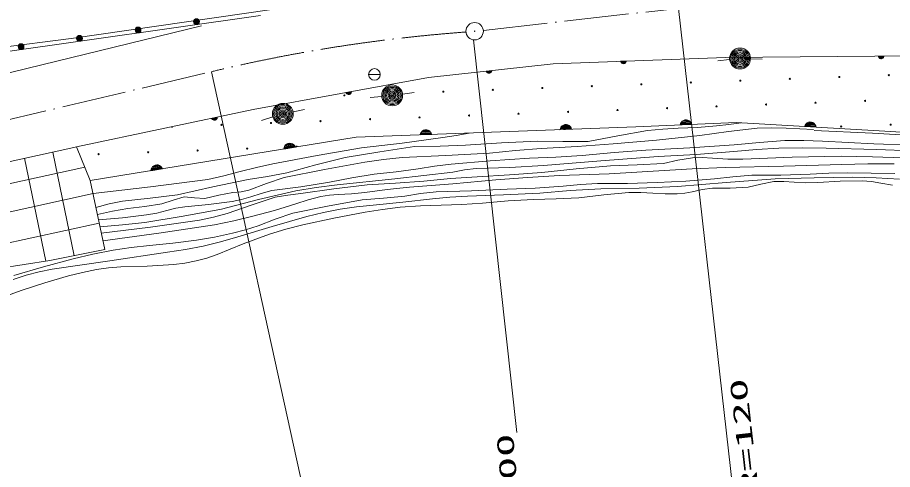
# Model space of a CAD drawing. Units: millimetres, scale not verified. Extents: x 61922 to 701922, y 6976 to 366976.
# Drawn here: x 447850 to 522785, y 248797 to 287506 of the extents above; entities that cross this region are included whole.
import ezdxf
from ezdxf.enums import TextEntityAlignment as Align

# ---------------------------------------------------------------- set-up
doc = ezdxf.new("R2010")
doc.units = ezdxf.units.MM
doc.header["$LTSCALE"] = 1000
doc.linetypes.add('USER1', pattern=[7.000001, 5.508197, -0.688525, 0.114754, -0.688525])
for name, color, linetype, lineweight in [('S-BGD', 1, 'Continuous', 13), ('S-BGD-HTXT', 6, 'Continuous', 13), ('S-BMK', 3, 'USER1', 13)]:
    doc.layers.add(name, color=color, linetype=linetype, lineweight=lineweight)
doc.styles.add('ＭＳ ゴシック', font='')
doc.styles.get('ＭＳ ゴシック').set_extended_font_data('MS Gothic')

msp = doc.modelspace()

# ---------------------------------------------------------------- linework, layer by layer
at = {"layer": 'S-BGD'}
for p, q in [((452441, 285694), (469643, 288192)), ((443176, 284049), (468663, 287679)), ((408973, 273460), (463598, 286792)), ((443962, 284634), (452441, 285694)), ((493724, 283550), (508478, 284069)), ((508478, 284069), (525012, 284217)), ((510122, 284083), (510622, 284088)), ((510141, 284026), (510122, 284083)), ((510610, 284057), (510135, 284052)), ((510171, 283978), (510141, 284026)), ((510147, 284021), (510597, 284025)), ((510602, 284030), (510574, 283981)), ((510622, 284088), (510602, 284030)), ((521560, 284186), (522060, 284191)), ((521579, 284129), (521560, 284186)), ((522048, 284159), (521573, 284155)), ((521610, 284080), (521579, 284129)), ((521585, 284124), (522035, 284128)), ((522017, 284096), (521606, 284093)), ((521659, 284026), (521610, 284080)), ((521628, 284062), (521992, 284065)), ((521714, 283996), (521659, 284026)), ((521962, 284033), (521660, 284031)), ((521964, 284028), (521909, 283998)), ((522012, 284084), (521964, 284028)), ((522040, 284133), (522012, 284084)), ((522060, 284191), (522040, 284133)), ((483047, 282363), (493724, 283550)), ((499500, 283753), (500000, 283770)), ((499521, 283696), (499500, 283753)), ((499988, 283739), (499514, 283722)), ((499552, 283648), (499521, 283696)), ((499527, 283691), (499977, 283707)), ((499959, 283675), (499548, 283661)), ((499603, 283595), (499552, 283648)), ((499572, 283630), (499935, 283643)), ((499659, 283567), (499603, 283595)), ((499907, 283611), (499604, 283600)), ((499719, 283550), (499659, 283567)), ((499664, 283571), (499850, 283578)), ((499796, 283553), (499719, 283550)), ((499854, 283574), (499796, 283553)), ((499908, 283606), (499854, 283574)), ((499955, 283663), (499908, 283606)), ((499982, 283712), (499955, 283663)), ((500000, 283770), (499982, 283712)), ((508832, 283903), (507837, 283804)), ((510579, 283994), (510168, 283990)), ((510221, 283923), (510171, 283978)), ((510190, 283959), (510554, 283962)), ((510276, 283894), (510221, 283923)), ((510524, 283931), (510222, 283928)), ((510335, 283875), (510276, 283894)), ((510281, 283897), (510467, 283899)), ((510412, 283876), (510335, 283875)), ((510471, 283895), (510412, 283876)), ((510526, 283926), (510471, 283895)), ((510574, 283981), (510526, 283926)), ((510627, 283965), (511627, 283933)), ((521773, 283978), (521714, 283996)), ((521719, 284000), (521905, 284002)), ((521850, 283979), (521773, 283978)), ((521909, 283998), (521850, 283979)), ((477921, 282628), (478916, 282628)), ((487986, 282912), (488483, 282967)), ((488011, 282857), (487986, 282912)), ((488474, 282935), (488002, 282882)), ((488046, 282812), (488011, 282857)), ((488018, 282853), (488465, 282903)), ((488450, 282869), (488041, 282824)), ((488101, 282763), (488046, 282812)), ((488067, 282795), (488429, 282836)), ((488159, 282739), (488101, 282763)), ((488402, 282801), (488102, 282768)), ((488219, 282727), (488159, 282739)), ((488163, 282743), (488348, 282764)), ((488296, 282735), (488219, 282727)), ((488353, 282760), (488296, 282735)), ((488404, 282796), (488353, 282760)), ((488446, 282856), (488404, 282796)), ((488470, 282908), (488446, 282856)), ((488483, 282967), (488470, 282908)), ((468041, 279620), (483047, 282363)), ((475974, 281070), (476466, 281160)), ((476003, 281017), (475974, 281070)), ((476460, 281127), (475992, 281042)), ((476041, 280975), (476003, 281017)), ((476010, 281013), (476453, 281094)), ((476440, 281060), (476036, 280986)), ((476063, 280960), (476421, 281025)), ((476437, 281047), (476399, 280984)), ((476457, 281100), (476437, 281047)), ((476466, 281160), (476457, 281100)), ((480830, 280947), (481822, 281071)), ((476099, 280929), (476041, 280975)), ((476159, 280910), (476099, 280929)), ((476397, 280989), (476100, 280934)), ((476220, 280902), (476159, 280910)), ((476163, 280914), (476346, 280948)), ((476296, 280916), (476220, 280902)), ((476351, 280945), (476296, 280916)), ((476399, 280984), (476351, 280945)), ((479041, 280754), (478045, 280663)), ((452916, 276432), (468041, 279620)), ((471451, 279439), (472430, 279641)), ((464475, 278868), (464964, 278972)), ((464505, 278816), (464475, 278868)), ((464958, 278938), (464493, 278840)), ((464544, 278774), (464505, 278816)), ((464512, 278812), (464952, 278905)), ((464940, 278871), (464538, 278786)), ((464603, 278731), (464544, 278774)), ((464567, 278760), (464922, 278835)), ((464900, 278798), (464604, 278736)), ((464902, 278794), (464854, 278753)), ((464938, 278858), (464902, 278794)), ((464956, 278911), (464938, 278858)), ((464964, 278972), (464956, 278911)), ((469709, 278992), (468754, 278698)), ((464663, 278713), (464603, 278731)), ((464725, 278706), (464663, 278713)), ((464667, 278717), (464850, 278756)), ((464801, 278722), (464725, 278706)), ((464854, 278753), (464801, 278722)), ((500792, 278137), (476844, 277248)), ((494305, 277896), (494341, 278013)), ((494341, 278013), (494395, 278112)), ((495250, 278056), (494350, 278023)), ((494385, 278087), (495207, 278117)), ((494395, 278112), (494488, 278226)), ((495160, 278178), (494433, 278151)), ((494488, 278226), (494596, 278290)), ((494491, 278216), (495095, 278238)), ((494596, 278290), (494712, 278332)), ((494976, 278296), (494603, 278283)), ((494712, 278332), (494867, 278337)), ((494867, 278337), (494985, 278304)), ((494985, 278304), (495097, 278248)), ((495097, 278248), (495199, 278142)), ((495199, 278142), (495263, 278047)), ((495263, 278047), (495304, 277933)), ((509392, 278508), (500792, 278137)), ((503112, 277948), (504437, 278018)), ((504437, 278018), (506072, 278091)), ((504592, 278301), (504628, 278418)), ((505592, 278344), (504592, 278301)), ((504615, 278365), (505564, 278406)), ((504628, 278418), (504681, 278518)), ((505536, 278467), (504637, 278428)), ((504672, 278492), (505494, 278528)), ((504681, 278518), (504773, 278632)), ((505446, 278588), (504719, 278557)), ((504773, 278632), (504881, 278696)), ((504776, 278622), (505381, 278648)), ((504881, 278696), (504997, 278739)), ((505261, 278705), (504889, 278689)), ((504997, 278739), (505151, 278746)), ((505151, 278746), (505270, 278713)), ((505270, 278713), (505383, 278658)), ((505383, 278658), (505485, 278552)), ((505485, 278552), (505549, 278457)), ((505549, 278457), (505592, 278344)), ((506072, 278091), (507715, 278224)), ((507715, 278224), (508768, 278344)), ((508733, 277738), (511188, 278018)), ((508768, 278344), (509830, 278483)), ((522121, 277767), (509392, 278508)), ((511188, 278018), (512433, 278055)), ((512433, 278055), (513681, 278033)), ((513681, 278033), (514852, 277975)), ((515257, 278166), (515304, 278279)), ((516256, 278108), (515257, 278166)), ((515286, 278227), (516234, 278172)), ((515304, 278279), (515367, 278373)), ((516213, 278236), (515315, 278288)), ((515356, 278348), (516177, 278301)), ((515367, 278373), (515471, 278477)), ((516135, 278366), (515409, 278408)), ((515471, 278477), (515584, 278530)), ((515473, 278467), (516077, 278432)), ((515584, 278530), (515704, 278561)), ((515963, 278501), (515591, 278523)), ((515704, 278561), (515858, 278552)), ((515858, 278552), (515973, 278508)), ((515973, 278508), (516080, 278441)), ((516080, 278441), (516171, 278326)), ((516171, 278326), (516225, 278225)), ((516225, 278225), (516256, 278108)), ((482331, 277451), (482367, 277568)), ((483330, 277489), (482331, 277451)), ((482354, 277515), (483303, 277550)), ((482367, 277568), (482420, 277667)), ((483276, 277612), (482376, 277578)), ((482411, 277642), (483233, 277673)), ((482420, 277667), (482514, 277781)), ((483186, 277733), (482459, 277706)), ((482514, 277781), (482622, 277845)), ((482517, 277771), (483121, 277793)), ((482622, 277845), (482738, 277887)), ((483002, 277852), (482629, 277838)), ((482738, 277887), (482892, 277893)), ((482892, 277893), (483011, 277859)), ((483011, 277859), (483123, 277804)), ((483123, 277804), (483225, 277697)), ((483225, 277697), (483288, 277602)), ((483288, 277602), (483330, 277489)), ((484283, 277216), (485405, 277405)), ((485405, 277405), (486524, 277607)), ((495304, 277933), (494305, 277896)), ((494328, 277960), (495277, 277995)), ((496731, 276894), (499262, 277386)), ((499262, 277386), (501803, 277819)), ((501803, 277819), (503112, 277948)), ((502581, 277013), (506287, 277399)), ((506287, 277399), (508733, 277738)), ((514852, 277975), (516023, 277901)), ((516081, 277821), (521061, 277594)), ((521061, 277594), (526054, 277328)), ((533835, 277099), (522121, 277767)), ((476844, 277248), (454082, 273540)), ((471577, 276516), (470689, 276372)), ((470716, 276440), (471528, 276572)), ((470722, 276466), (470800, 276590)), ((471473, 276626), (470755, 276509)), ((470800, 276590), (470899, 276667)), ((470804, 276581), (471401, 276678)), ((470899, 276667), (471009, 276723)), ((471275, 276721), (470908, 276661)), ((471009, 276723), (471162, 276748)), ((471162, 276748), (471284, 276730)), ((471284, 276730), (471402, 276688)), ((471402, 276688), (471516, 276595)), ((471516, 276595), (471591, 276509)), ((477313, 276356), (480799, 276756)), ((480799, 276756), (484283, 277216)), ((484036, 276482), (486220, 276560)), ((486220, 276560), (489297, 276773)), ((489297, 276773), (492378, 276926)), ((492378, 276926), (494559, 276880)), ((494559, 276880), (496731, 276894)), ((495792, 276460), (498870, 276688)), ((498870, 276688), (502581, 277013)), ((505438, 276350), (509212, 276604)), ((509212, 276604), (511391, 276812)), ((511391, 276812), (513573, 276961)), ((513573, 276961), (515181, 276975)), ((515181, 276975), (516791, 276929)), ((516791, 276929), (521188, 276700)), ((521188, 276700), (525587, 276530)), ((438644, 273312), (452917, 276429)), ((452711, 267109), (450877, 275983)), ((454082, 273540), (452916, 276432)), ((471647, 276401), (470660, 276240)), ((470660, 276240), (470681, 276360)), ((470674, 276306), (471612, 276459)), ((470681, 276360), (470722, 276466)), ((471591, 276509), (471647, 276401)), ((473516, 275697), (477313, 276356)), ((475902, 275507), (478870, 276015)), ((478870, 276015), (481849, 276465)), ((481849, 276465), (484036, 276482)), ((484541, 275674), (488272, 275885)), ((488272, 275885), (490489, 276119)), ((490489, 276119), (492710, 276292)), ((492710, 276292), (495792, 276460)), ((496222, 275689), (498937, 275953)), ((498937, 275953), (501656, 276157)), ((501656, 276157), (505438, 276350)), ((502713, 275596), (505957, 275777)), ((505957, 275777), (509196, 276019)), ((509196, 276019), (511124, 276201)), ((511124, 276201), (513055, 276323)), ((513055, 276323), (515073, 276347)), ((515073, 276347), (517103, 276312)), ((517103, 276312), (521427, 276204)), ((521427, 276204), (525747, 276035)), ((450263, 266635), (448442, 275451)), ((469725, 274977), (473516, 275697)), ((473404, 274884), (475902, 275507)), ((474142, 274489), (477595, 275105)), ((477595, 275105), (479198, 275344)), ((479198, 275344), (480806, 275523)), ((480806, 275523), (484541, 275674)), ((484986, 274947), (488338, 275227)), ((488338, 275227), (491695, 275447)), ((491695, 275447), (493960, 275538)), ((492902, 274819), (497800, 275237)), ((493960, 275538), (496222, 275689)), ((497800, 275237), (502713, 275596)), ((503177, 275010), (504407, 275275)), ((504407, 275275), (505643, 275480)), ((505643, 275480), (506499, 275503)), ((506499, 275503), (507371, 275465)), ((507371, 275465), (508677, 275387)), ((508677, 275387), (509979, 275369)), ((509979, 275369), (514182, 275533)), ((514182, 275533), (518386, 275637)), ((518386, 275637), (521061, 275587)), ((521061, 275587), (523747, 275477)), ((436181, 270876), (453620, 274684)), ((460266, 274548), (459279, 274387)), ((459279, 274387), (459300, 274507)), ((459293, 274453), (460231, 274605)), ((459300, 274507), (459341, 274612)), ((460196, 274663), (459308, 274518)), ((459335, 274586), (460147, 274718)), ((459341, 274612), (459419, 274736)), ((460092, 274773), (459374, 274656)), ((459419, 274736), (459518, 274813)), ((459423, 274727), (460020, 274824)), ((459518, 274813), (459628, 274869)), ((459894, 274867), (459527, 274807)), ((459628, 274869), (459781, 274894)), ((459781, 274894), (459903, 274876)), ((459903, 274876), (460021, 274835)), ((460021, 274835), (460135, 274742)), ((460135, 274742), (460210, 274655)), ((460210, 274655), (460266, 274548)), ((465527, 273940), (466906, 274307)), ((466906, 274307), (468308, 274671)), ((468308, 274671), (469725, 274977)), ((470696, 273813), (474142, 274489)), ((470920, 274201), (473404, 274884)), ((478400, 274076), (480279, 274287)), ((480279, 274287), (482158, 274558)), ((482158, 274558), (483570, 274783)), ((483570, 274783), (484986, 274947)), ((485119, 274262), (486119, 274447)), ((486119, 274447), (487127, 274572)), ((487127, 274572), (490016, 274665)), ((490016, 274665), (492902, 274819)), ((492743, 274238), (495689, 274557)), ((495689, 274557), (498644, 274816)), ((498512, 274132), (502772, 274362)), ((498644, 274816), (500915, 274883)), ((500915, 274883), (503177, 275010)), ((502772, 274362), (505616, 274537)), ((505616, 274537), (508462, 274651)), ((508462, 274651), (513447, 274781)), ((513447, 274781), (518439, 274912)), ((518439, 274912), (520680, 274972)), ((520680, 274972), (522919, 274972)), ((455322, 267631), (454082, 273540)), ((459227, 272998), (464145, 273633)), ((464145, 273633), (465527, 273940)), ((464566, 273005), (467594, 273627)), ((467594, 273627), (469264, 273884)), ((469163, 273293), (470696, 273813)), ((469264, 273884), (470920, 274201)), ((474565, 273405), (476478, 273770)), ((475217, 273169), (480169, 273699)), ((476478, 273770), (478400, 274076)), ((480169, 273699), (485119, 274262)), ((482634, 273496), (484919, 273714)), ((484919, 273714), (487221, 273874)), ((485126, 273251), (488826, 273590)), ((487221, 273874), (489985, 274026)), ((488826, 273590), (491532, 273806)), ((489985, 274026), (492743, 274238)), ((491532, 273806), (494253, 273962)), ((494253, 273962), (498512, 274132)), ((505086, 273499), (507536, 273683)), ((507536, 273683), (509125, 273870)), ((508550, 273379), (512730, 273676)), ((509125, 273870), (510728, 273998)), ((510728, 273998), (513226, 274015)), ((512730, 273676), (516064, 273781)), ((513226, 274015), (515721, 274094)), ((515721, 274094), (517325, 274185)), ((516064, 273781), (519399, 273826)), ((517325, 274185), (518931, 274215)), ((518292, 273479), (520199, 273522)), ((518931, 274215), (522987, 274137)), ((519399, 273826), (521397, 273777)), ((520199, 273522), (520991, 273457)), ((521397, 273777), (523392, 273667)), ((454316, 272425), (459227, 272998)), ((461556, 272327), (464566, 273005)), ((467662, 272719), (469163, 273293)), ((469642, 272679), (472109, 273012)), ((471672, 272656), (473434, 272942)), ((472109, 273012), (474565, 273405)), ((472110, 272440), (474944, 272841)), ((473434, 272942), (475217, 273169)), ((474944, 272841), (477788, 273182)), ((477591, 272529), (479501, 272780)), ((477788, 273182), (480215, 273309)), ((479501, 272780), (481429, 272973)), ((480215, 273309), (482634, 273496)), ((481429, 272973), (485126, 273251)), ((486742, 272660), (489791, 272801)), ((489791, 272801), (492184, 272896)), ((492184, 272896), (494584, 273052)), ((494584, 273052), (496054, 273202)), ((495188, 272679), (497802, 272823)), ((496054, 273202), (497528, 273291)), ((497528, 273291), (500086, 273304)), ((497802, 272823), (501081, 272892)), ((500086, 273304), (502642, 273377)), ((501081, 272892), (504367, 273022)), ((502642, 273377), (505086, 273499)), ((504367, 273022), (508550, 273379)), ((506487, 272763), (507366, 272892)), ((507366, 272892), (508892, 272899)), ((508892, 272899), (510418, 272967)), ((510418, 272967), (511514, 273239)), ((511514, 273239), (512624, 273453)), ((512624, 273453), (513479, 273455)), ((513479, 273455), (514352, 273397)), ((514352, 273397), (515373, 273356)), ((515373, 273356), (516399, 273375)), ((516399, 273375), (518292, 273479)), ((520991, 273457), (521790, 273330)), ((521790, 273330), (522795, 273149)), ((439773, 269250), (454316, 272425)), ((456840, 271776), (459202, 272021)), ((459202, 272021), (461556, 272327)), ((461170, 271871), (462135, 272140)), ((462135, 272140), (463006, 272049)), ((463006, 272049), (463887, 272018)), ((463887, 272018), (465088, 272294)), ((465088, 272294), (466305, 272513)), ((466305, 272513), (466991, 272586)), ((466991, 272586), (467662, 272719)), ((467030, 271916), (467823, 272152)), ((467823, 272152), (468726, 272445)), ((467853, 271447), (469922, 272106)), ((468493, 271908), (471672, 272656)), ((468726, 272445), (469642, 272679)), ((469922, 272106), (471009, 272303)), ((471009, 272303), (472110, 272440)), ((472754, 271895), (473837, 272171)), ((473837, 272171), (474562, 272293)), ((474562, 272293), (475305, 272356)), ((475305, 272356), (476450, 272412)), ((476450, 272412), (477591, 272529)), ((477378, 271897), (479203, 272021)), ((479203, 272021), (481022, 272205)), ((481022, 272205), (482353, 272422)), ((482353, 272422), (483698, 272580)), ((483386, 271971), (484877, 272120)), ((483698, 272580), (486742, 272660)), ((484877, 272120), (486383, 272210)), ((486383, 272210), (489482, 272313)), ((489482, 272313), (492577, 272476)), ((492577, 272476), (495188, 272679)), ((493984, 271972), (495918, 272074)), ((495918, 272074), (498063, 272329)), ((498063, 272329), (500211, 272524)), ((500211, 272524), (501230, 272525)), ((501230, 272525), (502262, 272465)), ((502262, 272465), (503313, 272403)), ((503313, 272403), (504358, 272402)), ((504358, 272402), (504990, 272458)), ((504990, 272458), (505627, 272576)), ((505627, 272576), (506487, 272763)), ((454564, 271242), (455697, 271539)), ((455697, 271539), (456840, 271776)), ((457296, 271161), (458755, 271319)), ((458755, 271319), (460204, 271537)), ((460204, 271537), (461170, 271871)), ((461410, 271169), (462183, 271305)), ((462183, 271305), (464205, 271492)), ((464205, 271492), (466221, 271739)), ((465327, 271099), (468493, 271908)), ((465792, 270727), (467853, 271447)), ((466221, 271739), (467030, 271916)), ((469848, 270991), (471690, 271563)), ((471415, 270751), (474387, 271353)), ((471690, 271563), (472754, 271895)), ((474387, 271353), (477378, 271897)), ((475491, 271090), (476893, 271297)), ((476893, 271297), (478304, 271444)), ((478304, 271444), (480843, 271678)), ((480612, 271259), (482375, 271374)), ((480843, 271678), (483386, 271971)), ((482375, 271374), (484143, 271430)), ((484143, 271430), (485911, 271493)), ((485911, 271493), (487685, 271616)), ((487685, 271616), (489865, 271804)), ((489865, 271804), (492048, 271931)), ((492048, 271931), (493984, 271972)), ((454693, 270628), (455989, 270924)), ((455989, 270924), (457296, 271161)), ((456848, 270358), (458905, 270599)), ((458905, 270599), (459780, 270756)), ((459780, 270756), (460650, 270974)), ((460650, 270974), (461410, 271169)), ((462038, 270500), (465327, 271099)), ((464626, 270409), (465792, 270727)), ((467997, 270480), (469848, 270991)), ((469926, 270240), (471415, 270751)), ((472627, 270454), (474053, 270801)), ((474053, 270801), (475491, 271090)), ((474938, 270317), (477614, 270830)), ((477614, 270830), (479105, 271074)), ((479105, 271074), (480612, 271259)), ((437488, 266116), (454844, 269906)), ((454787, 270177), (456848, 270358)), ((456831, 269742), (458743, 269961)), ((458743, 269961), (462038, 270500)), ((459239, 269564), (463447, 270150)), ((463447, 270150), (464626, 270409)), ((464723, 269756), (466366, 270089)), ((466366, 270089), (467997, 270480)), ((468452, 269671), (469926, 270240)), ((469665, 269619), (472627, 270454)), ((472285, 269748), (474938, 270317)), ((454912, 269584), (456831, 269742)), ((455026, 269038), (459239, 269564)), ((455167, 268370), (459948, 269033)), ((459948, 269033), (464723, 269756)), ((464722, 268708), (466267, 269032)), ((466267, 269032), (467368, 269322)), ((466719, 268727), (469665, 269619)), ((467368, 269322), (468452, 269671)), ((469426, 268952), (470843, 269377)), ((470843, 269377), (472285, 269748)), ((461166, 268184), (463166, 268443)), ((463166, 268443), (464722, 268708)), ((463748, 267932), (465240, 268300)), ((465240, 268300), (466719, 268727)), ((467174, 268110), (469426, 268952)), ((450613, 266690), (455322, 267631)), ((454315, 267247), (456030, 267593)), ((456030, 267593), (457589, 267819)), ((457589, 267819), (459167, 267987)), ((459167, 267987), (461166, 268184)), ((460697, 267411), (462229, 267642)), ((462229, 267642), (463748, 267932)), ((464955, 267216), (467174, 268110)), ((450066, 266160), (452624, 266843)), ((452624, 266843), (454315, 267247)), ((455759, 266661), (460697, 267411)), ((463138, 266665), (464050, 266910)), ((464050, 266910), (464955, 267216)), ((439381, 264941), (450613, 266690)), ((447533, 265421), (450066, 266160)), ((450819, 265946), (455759, 266661)), ((454609, 265914), (455645, 266057)), ((455645, 266057), (456696, 266141)), ((456696, 266141), (458960, 266217)), ((458960, 266217), (461235, 266354)), ((461235, 266354), (462188, 266479)), ((462188, 266479), (463138, 266665)), ((447482, 265067), (448604, 265429)), ((448604, 265429), (449705, 265717)), ((449705, 265717), (450819, 265946)), ((450177, 264776), (452219, 265380)), ((452219, 265380), (453405, 265676)), ((453405, 265676), (454609, 265914)), ((448169, 264120), (450177, 264776)), ((447000, 263687), (448169, 264120))]:
    msp.add_line(p, q, dxfattribs=at)
for centre, radius in [((463182, 287150), 249), ((463182, 287150), 220), ((463182, 287150), 191), ((463182, 287150), 161), ((463182, 287150), 132), ((463182, 287150), 97.5), ((463182, 287150), 67.5), ((463182, 287150), 38.8), ((463182, 287150), 7.5), ((458172, 286436), 249), ((458172, 286436), 220), ((458172, 286436), 191), ((458172, 286436), 161), ((458172, 286436), 132), ((458172, 286436), 97.5), ((458172, 286436), 67.5), ((458172, 286436), 38.8), ((458172, 286436), 7.5), ((453161, 285722), 249), ((453161, 285722), 220), ((453161, 285722), 191), ((453161, 285722), 161), ((453161, 285722), 132), ((453161, 285722), 97.5), ((453161, 285722), 67.5), ((453161, 285722), 38.8), ((453161, 285722), 7.5), ((448151, 285009), 249), ((448151, 285009), 220), ((448151, 285009), 191), ((448151, 285009), 161), ((448151, 285009), 132), ((448151, 285009), 97.5), ((448151, 285009), 67.5), ((448151, 285009), 38.8), ((448151, 285009), 7.5), ((509728, 283993), 896), ((509728, 283993), 792), ((509728, 283993), 688), ((509728, 283993), 580), ((509728, 283993), 477), ((509728, 283993), 351), ((509728, 283993), 243), ((509728, 283993), 140), ((509728, 283993), 27), ((478419, 282628), 498), ((522477, 282567), 49.8), ((501278, 281779), 49.8), ((505518, 281937), 49.8), ((509758, 282094), 49.8), ((513997, 282252), 49.8), ((518237, 282409), 49.8), ((479937, 280835), 896), ((479937, 280835), 792), ((479937, 280835), 688), ((479937, 280835), 580), ((479937, 280835), 477), ((479937, 280835), 351), ((479937, 280835), 243), ((480080, 280992), 49.8), ((484319, 281149), 49.8), ((488559, 281307), 49.8), ((492799, 281464), 49.8), ((497038, 281622), 49.8), ((475840, 280834), 49.8), ((479937, 280835), 140), ((479937, 280835), 27), ((516196, 280211), 49.8), ((520436, 280368), 49.8), ((470570, 279256), 896), ((470570, 279256), 792), ((470570, 279256), 688), ((470570, 279256), 580), ((470570, 279256), 477), ((470570, 279256), 351), ((499237, 279581), 49.8), ((503477, 279738), 49.8), ((507717, 279896), 49.8), ((511956, 280053), 49.8), ((470570, 279256), 243), ((470570, 279256), 140), ((470570, 279256), 27), ((478039, 278793), 49.8), ((482278, 278950), 49.8), ((486518, 279108), 49.8), ((490758, 279266), 49.8), ((494997, 279423), 49.8), ((465319, 278320), 49.8), ((469559, 278478), 49.8), ((473799, 278635), 49.8), ((518395, 278169), 49.8), ((522634, 278327), 49.8), ((454799, 275807), 49.8), ((459039, 275964), 49.8), ((463278, 276122), 49.8), ((467518, 276279), 49.8)]:
    msp.add_circle(centre, radius, dxfattribs=at)
for centre, start, end in [((461080, 278163), 203.41239, 0.39335), ((471758, 276437), 348.79428, 209.70641)]:
    msp.add_arc(centre, 49.8, start, end, dxfattribs=at)
at = {"layer": 'S-BGD-HTXT'}
for p, q in [((504446, 288288), (509153, 246745)), ((490603, 251980), (486890, 285591)), ((464452, 282862), (474236, 238387))]:
    msp.add_line(p, q, dxfattribs=at)
at = {"layer": 'S-BMK'}
for p, q in [((487746, 286407), (504446, 288288)), ((390417, 265333), (464452, 282862))]:
    msp.add_line(p, q, dxfattribs=at)
at = {"layer": 'S-BMK', "linetype": 'Continuous'}
for radius in [746, 22.5]:
    msp.add_circle((486999, 286332), radius, dxfattribs=at)
at = {"layer": 'S-BMK'}
for centre, radius, start, end in [((520572, 162548), 126770, 71.30478, 97.3085), ((496040, 151894), 134724, 94.16629, 103.56024)]:
    msp.add_arc(centre, radius, start, end, dxfattribs=at)

# ---------------------------------------------------------------- texts
at = {"layer": 'S-BGD-HTXT', "style": 'ＭＳ ゴシック', "width": 2}
for s, rotation, p in [('R=120', 96.4, (511798, 246798)), ('R=200', 95, (491591, 242028))]:
    msp.add_text(s, height=1466, rotation=rotation, dxfattribs=at).set_placement(p, align=Align.BOTTOM_LEFT)

doc.saveas('drawing.dxf')
